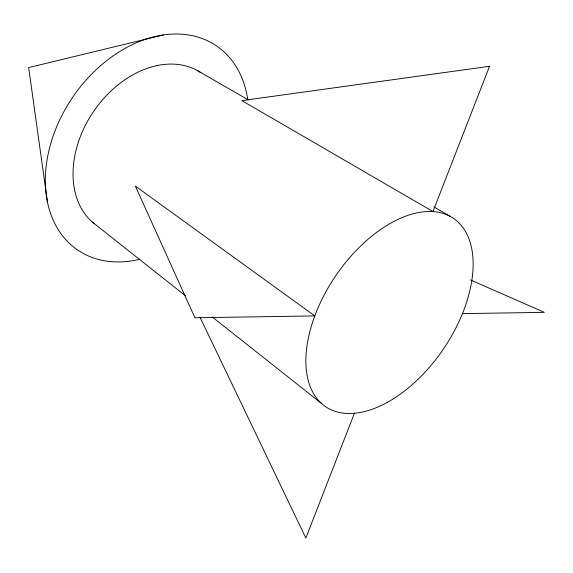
<?xml version="1.0" encoding="UTF-8"?>
<svg xmlns="http://www.w3.org/2000/svg" width="573" height="573" viewBox="0 0 573 573"><rect width="100%" height="100%" fill="white"/><g stroke="black" fill="none" stroke-linecap="round" stroke-linejoin="round"><path stroke-width="0.86" d="M354.422 413.269L305.839 538.054L200.049 317.356M163.377 34.946L28.65 67.585L47.538 202.434M462.404 313.624L544.35 312.357L470.634 279.996M197.191 70.458L248.252 99.903M433.919 206.953L450.163 216.322M92.375 222.116L185.53 295.826M212.146 316.89L321.41 403.342M139.833 259.24A123.439 90.047 -55.8 0 1 45.331 180.982A123.439 90.047 -55.8 0 1 138.953 41.7A123.439 90.047 -55.8 0 1 247.629 98.857M94.402 223.821A92.489 67.406 -55.8 0 1 94.796 109.701A92.489 67.406 -55.8 0 1 200.958 72.75M489.514 66.296L432.959 211.552L241.863 100.626L489.514 66.296M314.806 315.909L194.927 317.764L135.35 186.103L314.806 315.909M387.334 402.361A113.812 65.129 -55.8 0 0 462.955 227.588A113.812 65.129 -55.8 0 0 318.208 307.443A113.812 65.129 -55.8 0 0 387.334 402.361"/></g></svg>
